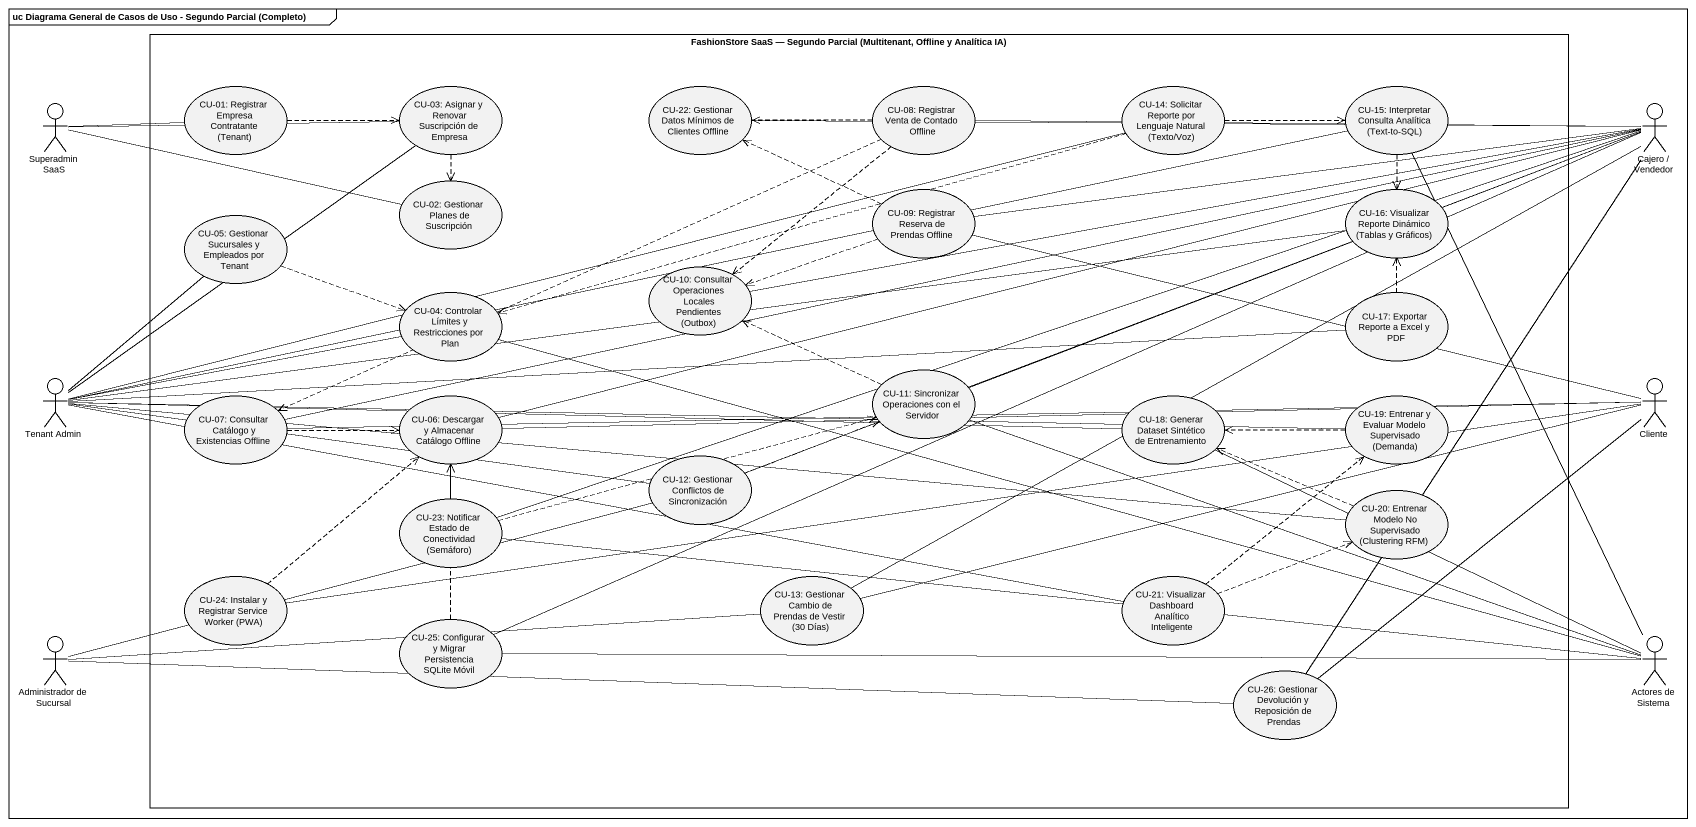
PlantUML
@startuml
mainframe uc Diagrama General de Casos de Uso - Segundo Parcial (Completo)
rectangle "FashionStore SaaS — Segundo Parcial (Multitenant, Offline y Analítica IA)" as FashionStore_SaaS_Segundo {
  usecase "CU-01: Registrar Empresa Contratante (Tenant)" as CU_01_Registrar_Empresa
  usecase "CU-03: Asignar y Renovar Suscripción de Empresa" as CU_03_Asignar_y_Renovar
  usecase "CU-22: Gestionar Datos Mínimos de Clientes Offline" as CU_22_Gestionar_Datos
  usecase "CU-08: Registrar Venta de Contado Offline" as CU_08_Registrar_Venta_de
  usecase "CU-14: Solicitar Reporte por Lenguaje Natural (Texto/Voz)" as CU_14_Solicitar_Reporte_por
  usecase "CU-15: Interpretar Consulta Analítica (Text-to-SQL)" as CU_15_Interpretar_Consulta
  usecase "CU-02: Gestionar Planes de Suscripción" as CU_02_Gestionar_Planes_de
  usecase "CU-09: Registrar Reserva de Prendas Offline" as CU_09_Registrar_Reserva_de
  usecase "CU-16: Visualizar Reporte Dinámico (Tablas y Gráficos)" as CU_16_Visualizar_Reporte
  usecase "CU-05: Gestionar Sucursales y Empleados por Tenant" as CU_05_Gestionar_Sucursales
  usecase "CU-10: Consultar Operaciones Locales Pendientes (Outbox)" as CU_10_Consultar_Operaciones
  usecase "CU-04: Controlar Límites y Restricciones por Plan" as CU_04_Controlar_Límites_y
  usecase "CU-17: Exportar Reporte a Excel y PDF" as CU_17_Exportar_Reporte_a
  usecase "CU-07: Consultar Catálogo y Existencias Offline" as CU_07_Consultar_Catálogo_y
  usecase "CU-06: Descargar y Almacenar Catálogo Offline" as CU_06_Descargar_y_Almacenar
  usecase "CU-11: Sincronizar Operaciones con el Servidor" as CU_11_Sincronizar
  usecase "CU-18: Generar Dataset Sintético de Entrenamiento" as CU_18_Generar_Dataset
  usecase "CU-19: Entrenar y Evaluar Modelo Supervisado (Demanda)" as CU_19_Entrenar_y_Evaluar
  usecase "CU-12: Gestionar Conflictos de Sincronización" as CU_12_Gestionar_Conflictos
  usecase "CU-23: Notificar Estado de Conectividad (Semáforo)" as CU_23_Notificar_Estado_de
  usecase "CU-20: Entrenar Modelo No Supervisado (Clustering RFM)" as CU_20_Entrenar_Modelo_No
  usecase "CU-24: Instalar y Registrar Service Worker (PWA)" as CU_24_Instalar_y_Registrar
  usecase "CU-13: Gestionar Cambio de Prendas de Vestir (30 Días)" as CU_13_Gestionar_Cambio_de
  usecase "CU-21: Visualizar Dashboard Analítico Inteligente" as CU_21_Visualizar_Dashboard
  usecase "CU-25: Configurar y Migrar Persistencia SQLite Móvil" as CU_25_Configurar_y_Migrar
  usecase "CU-26: Gestionar Devolución y Reposición de Prendas" as CU_26_Gestionar_Devolución
}
actor "Superadmin SaaS" as Superadmin_SaaS
actor "Cajero / Vendedor" as Cajero_Vendedor
actor "Tenant Admin" as Tenant_Admin
actor Cliente
actor "Administrador de Sucursal" as Administrador_de_Sucursal
actor "Actores de Sistema" as Actores_de_Sistema
CU_01_Registrar_Empresa .right.> CU_03_Asignar_y_Renovar
CU_03_Asignar_y_Renovar ..> CU_02_Gestionar_Planes_de
CU_08_Registrar_Venta_de .left.> CU_22_Gestionar_Datos
CU_08_Registrar_Venta_de ..> CU_10_Consultar_Operaciones
CU_08_Registrar_Venta_de .left.> CU_07_Consultar_Catálogo_y
CU_14_Solicitar_Reporte_por .right.> CU_15_Interpretar_Consulta
CU_14_Solicitar_Reporte_por .left.> CU_04_Controlar_Límites_y
CU_15_Interpretar_Consulta ..> CU_16_Visualizar_Reporte
Superadmin_SaaS -right- CU_01_Registrar_Empresa
Superadmin_SaaS -right- CU_03_Asignar_y_Renovar
Superadmin_SaaS -right- CU_02_Gestionar_Planes_de
Cajero_Vendedor -left- CU_22_Gestionar_Datos
Cajero_Vendedor -left- CU_08_Registrar_Venta_de
Cajero_Vendedor -left- CU_09_Registrar_Reserva_de
Cajero_Vendedor -left- CU_10_Consultar_Operaciones
Cajero_Vendedor -left- CU_07_Consultar_Catálogo_y
Cajero_Vendedor -left- CU_06_Descargar_y_Almacenar
Cajero_Vendedor -left- CU_11_Sincronizar
Cajero_Vendedor -left- CU_12_Gestionar_Conflictos
Cajero_Vendedor -left- CU_23_Notificar_Estado_de
Cajero_Vendedor -left- CU_13_Gestionar_Cambio_de
Cajero_Vendedor -left- CU_25_Configurar_y_Migrar
Cajero_Vendedor -- CU_26_Gestionar_Devolución
CU_09_Registrar_Reserva_de .left.> CU_22_Gestionar_Datos
CU_09_Registrar_Reserva_de .left.> CU_10_Consultar_Operaciones
CU_05_Gestionar_Sucursales .right.> CU_04_Controlar_Límites_y
CU_17_Exportar_Reporte_a .up.> CU_16_Visualizar_Reporte
Tenant_Admin -up- CU_03_Asignar_y_Renovar
Tenant_Admin -right- CU_14_Solicitar_Reporte_por
Tenant_Admin -right- CU_15_Interpretar_Consulta
Tenant_Admin -right- CU_16_Visualizar_Reporte
Tenant_Admin -up- CU_05_Gestionar_Sucursales
Tenant_Admin -right- CU_04_Controlar_Límites_y
Tenant_Admin -right- CU_17_Exportar_Reporte_a
Tenant_Admin -right- CU_18_Generar_Dataset
Tenant_Admin -right- CU_19_Entrenar_y_Evaluar
Tenant_Admin -right- CU_12_Gestionar_Conflictos
Tenant_Admin -right- CU_20_Entrenar_Modelo_No
Tenant_Admin -right- CU_21_Visualizar_Dashboard
CU_07_Consultar_Catálogo_y .right.> CU_06_Descargar_y_Almacenar
CU_11_Sincronizar .left.> CU_10_Consultar_Operaciones
CU_19_Entrenar_y_Evaluar .left.> CU_18_Generar_Dataset
Cliente -left- CU_09_Registrar_Reserva_de
Cliente -left- CU_07_Consultar_Catálogo_y
Cliente -left- CU_06_Descargar_y_Almacenar
Cliente -left- CU_24_Instalar_y_Registrar
Cliente -left- CU_13_Gestionar_Cambio_de
Cliente -- CU_26_Gestionar_Devolución
CU_12_Gestionar_Conflictos .right.> CU_11_Sincronizar
CU_23_Notificar_Estado_de .up.> CU_06_Descargar_y_Almacenar
CU_23_Notificar_Estado_de .right.> CU_11_Sincronizar
CU_20_Entrenar_Modelo_No .left.> CU_18_Generar_Dataset
CU_24_Instalar_y_Registrar .up.> CU_06_Descargar_y_Almacenar
CU_21_Visualizar_Dashboard .up.> CU_19_Entrenar_y_Evaluar
CU_21_Visualizar_Dashboard .right.> CU_20_Entrenar_Modelo_No
Administrador_de_Sucursal -right- CU_12_Gestionar_Conflictos
Administrador_de_Sucursal -right- CU_13_Gestionar_Cambio_de
Administrador_de_Sucursal -right- CU_26_Gestionar_Devolución
CU_25_Configurar_y_Migrar .up.> CU_06_Descargar_y_Almacenar
Actores_de_Sistema -up- CU_15_Interpretar_Consulta
Actores_de_Sistema -left- CU_04_Controlar_Límites_y
Actores_de_Sistema -left- CU_11_Sincronizar
Actores_de_Sistema -left- CU_18_Generar_Dataset
Actores_de_Sistema -left- CU_23_Notificar_Estado_de
Actores_de_Sistema -left- CU_25_Configurar_y_Migrar
@enduml
